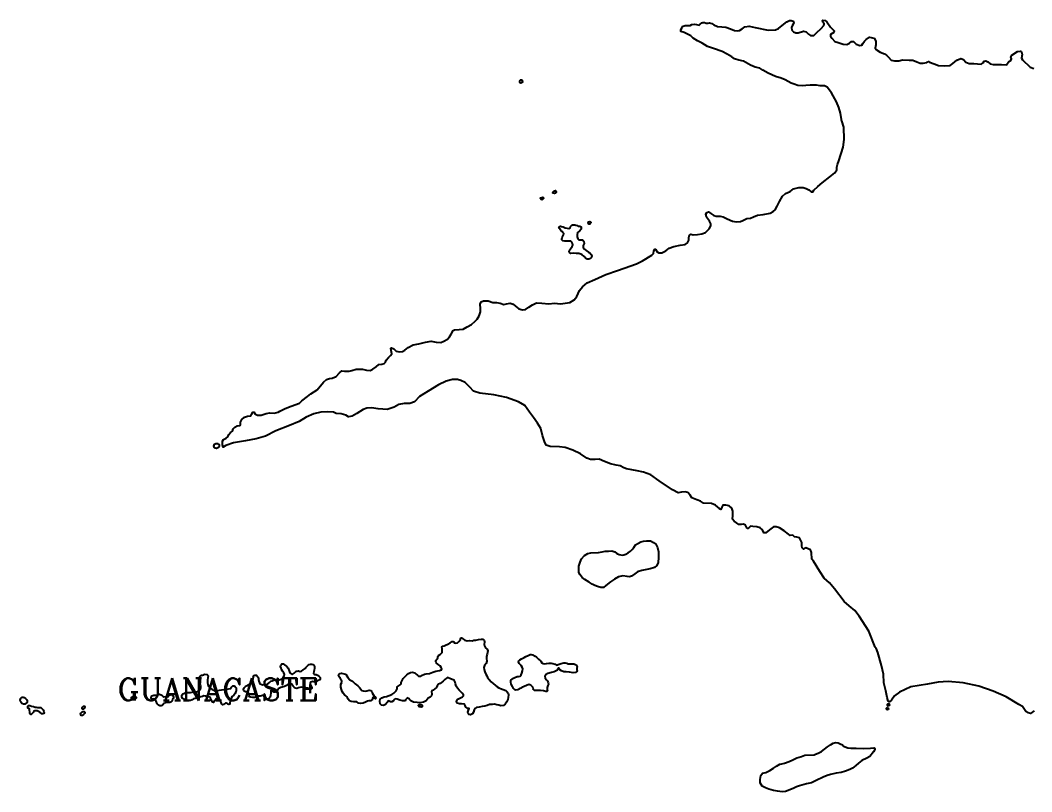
# Model space of a CAD drawing. Extents: x 283583 to 658922, y 889284 to 1241133.
# Drawn here: x 283583 to 299523, y 1199410 to 1211571 of the extents above; entities that cross this region are included whole.
import ezdxf
from ezdxf.enums import TextEntityAlignment as Align

# ---------------------------------------------------------------- set-up
doc = ezdxf.new("R2010")
doc.units = 0
doc.header["$MEASUREMENT"] = 0
doc.layers.add('GUANACASTE', color=7, linetype='Continuous')
doc.layers.add('NPROVINCIA', color=40, linetype='Continuous')
doc.styles.add('COMPLEX', font='COMPLEX', dxfattribs={"height": 0.2})

msp = doc.modelspace()

# ---------------------------------------------------------------- linework, layer by layer
at = {"layer": 'GUANACASTE', "color": 241, "ltscale": 0.8}
msp.add_lwpolyline([(299560, 1200684), (299501, 1200646), (299466, 1200652), (299427, 1200675), (299375, 1200753), (299317, 1200788), (299120, 1200908), (298916, 1200996), (298686, 1201074), (298443, 1201126), (298207, 1201146), (298048, 1201136), (297877, 1201108), (297617, 1201063), (297436, 1200982), (297358, 1200920), (297310, 1200852), (297280, 1200830), (297261, 1200840), (297245, 1200898), (297222, 1201002), (297190, 1201128), (297184, 1201264), (297155, 1201400), (297097, 1201604), (297068, 1201675), (297057, 1201690), (296955, 1201941), (296803, 1202177), (296732, 1202268), (296644, 1202343), (296567, 1202408), (296415, 1202609), (296334, 1202706), (296250, 1202777), (296185, 1202881), (296082, 1203043), (296059, 1203079), (296053, 1203182), (296037, 1203224), (296001, 1203241), (295962, 1203254), (295927, 1203234), (295907, 1203254), (295901, 1203286), (295898, 1203341), (295862, 1203412), (295823, 1203425), (295785, 1203429), (295755, 1203455), (295717, 1203451), (295687, 1203468), (295620, 1203523), (295548, 1203571), (295493, 1203588), (295454, 1203584), (295390, 1203539), (295331, 1203494), (295302, 1203494), (295280, 1203539), (295244, 1203569), (295189, 1203585), (295127, 1203591), (295089, 1203595), (295072, 1203582), (295046, 1203562), (295030, 1203569), (295011, 1203614), (294982, 1203627), (294946, 1203624), (294904, 1203624), (294833, 1203676), (294807, 1203708), (294810, 1203767), (294810, 1203835), (294794, 1203880), (294752, 1203916), (294704, 1203929), (294652, 1203925), (294639, 1203896), (294623, 1203861), (294609, 1203864), (294603, 1203874), (294539, 1203929), (294474, 1203955), (294351, 1203961), (294302, 1203991), (294244, 1204013), (294166, 1204043), (294137, 1204085), (294105, 1204127), (294060, 1204140), (294005, 1204130), (293953, 1204124), (293859, 1204169), (293649, 1204312), (293519, 1204406), (293406, 1204448), (293306, 1204471), (293134, 1204501), (293095, 1204517), (293034, 1204549), (292972, 1204556), (292882, 1204579), (292788, 1204618), (292704, 1204653), (292645, 1204650), (292571, 1204647), (292513, 1204670), (292412, 1204735), (292293, 1204793), (292170, 1204835), (292082, 1204845), (291933, 1204852), (291872, 1204875), (291843, 1204933), (291810, 1205024), (291785, 1205134), (291736, 1205221), (291672, 1205309), (291610, 1205393), (291536, 1205497), (291435, 1205555), (291245, 1205627), (291047, 1205669), (290827, 1205695), (290727, 1205724), (290718, 1205730), (290672, 1205780), (290594, 1205861), (290526, 1205893), (290474, 1205906), (290393, 1205906), (290296, 1205880), (290176, 1205822), (290011, 1205722), (289875, 1205638), (289797, 1205554), (289723, 1205531), (289632, 1205532), (289548, 1205512), (289476, 1205473), (289363, 1205438), (289295, 1205441), (289221, 1205448), (289117, 1205464), (289046, 1205458), (288984, 1205435), (288887, 1205371), (288812, 1205329), (288754, 1205319), (288715, 1205345), (288641, 1205368), (288560, 1205374), (288518, 1205391), (288427, 1205400), (288320, 1205391), (288207, 1205365), (288087, 1205317), (287977, 1205249), (287825, 1205184), (287611, 1205100), (287445, 1205016), (287300, 1204971), (287131, 1204942), (286943, 1204910), (286820, 1204868), (286778, 1204842), (286769, 1204878), (286772, 1204939), (286788, 1204965), (286830, 1204982), (286856, 1205007), (286872, 1205043), (286895, 1205075), (286927, 1205095), (286940, 1205130), (286966, 1205159), (287002, 1205179), (287044, 1205182), (287054, 1205201), (287054, 1205237), (287077, 1205279), (287116, 1205315), (287164, 1205328), (287219, 1205337), (287232, 1205366), (287248, 1205395), (287268, 1205392), (287281, 1205369), (287320, 1205347), (287378, 1205347), (287456, 1205372), (287517, 1205382), (287582, 1205376), (287647, 1205392), (287676, 1205408), (287728, 1205437), (287760, 1205453), (287851, 1205489), (287984, 1205537), (288019, 1205573), (288107, 1205640), (288162, 1205682), (288262, 1205747), (288363, 1205867), (288408, 1205906), (288454, 1205922), (288496, 1205931), (288561, 1205954), (288612, 1206015), (288648, 1206044), (288693, 1206041), (288765, 1206041), (288810, 1206051), (288875, 1206070), (288920, 1206073), (288975, 1206070), (289037, 1206057), (289095, 1206050), (289127, 1206066), (289132, 1206070), (289137, 1206073), (289189, 1206109), (289231, 1206144), (289280, 1206150), (289315, 1206160), (289338, 1206180), (289351, 1206212), (289387, 1206254), (289419, 1206286), (289439, 1206312), (289429, 1206364), (289423, 1206400), (289435, 1206409), (289471, 1206393), (289507, 1206357), (289558, 1206344), (289604, 1206348), (289643, 1206373), (289695, 1206412), (289772, 1206454), (289866, 1206470), (289967, 1206499), (290057, 1206515), (290138, 1206496), (290209, 1206492), (290258, 1206512), (290313, 1206544), (290349, 1206580), (290372, 1206625), (290404, 1206683), (290427, 1206693), (290498, 1206696), (290563, 1206703), (290628, 1206741), (290692, 1206777), (290754, 1206829), (290783, 1206858), (290812, 1206913), (290838, 1206977), (290838, 1207026), (290829, 1207097), (290848, 1207130), (290881, 1207146), (290955, 1207149), (291030, 1207120), (291088, 1207123), (291146, 1207110), (291204, 1207090), (291246, 1207103), (291301, 1207113), (291350, 1207097), (291389, 1207064), (291441, 1207022), (291499, 1207009), (291547, 1207012), (291596, 1207048), (291654, 1207086), (291716, 1207115), (291800, 1207109), (291913, 1207099), (292001, 1207109), (292098, 1207102), (292244, 1207124), (292309, 1207163), (292354, 1207215), (292396, 1207312), (292445, 1207370), (292516, 1207432), (292639, 1207487), (292811, 1207564), (292996, 1207625), (293099, 1207661), (293102, 1207665), (293294, 1207732), (293388, 1207777), (293533, 1207868), (293563, 1207897), (293569, 1207939), (293582, 1207965), (293592, 1207961), (293618, 1207922), (293647, 1207906), (293695, 1207906), (293754, 1207938), (293809, 1207980), (293880, 1208003), (293981, 1208026), (294061, 1208035), (294100, 1208061), (294117, 1208103), (294120, 1208148), (294130, 1208191), (294149, 1208200), (294185, 1208190), (294256, 1208194), (294321, 1208203), (294382, 1208226), (294437, 1208281), (294463, 1208329), (294467, 1208362), (294444, 1208404), (294399, 1208465), (294389, 1208517), (294402, 1208543), (294428, 1208553), (294464, 1208524), (294515, 1208491), (294548, 1208481), (294613, 1208485), (294658, 1208472), (294723, 1208442), (294807, 1208403), (294871, 1208394), (294933, 1208400), (294972, 1208413), (295033, 1208445), (295092, 1208452), (295137, 1208471), (295202, 1208500), (295289, 1208510), (295399, 1208532), (295448, 1208555), (295480, 1208581), (295513, 1208639), (295545, 1208716), (295597, 1208797), (295643, 1208839), (295714, 1208872), (295766, 1208914), (295850, 1208933), (295921, 1208936), (295970, 1208920), (296012, 1208897), (296047, 1208868), (296073, 1208868), (296086, 1208891), (296151, 1208952), (296222, 1209007), (296342, 1209104), (296420, 1209165), (296453, 1209214), (296453, 1209256), (296462, 1209298), (296482, 1209353), (296553, 1209573), (296567, 1209693), (296560, 1209887), (296531, 1209988), (296523, 1209996), (296522, 1210004), (296506, 1210107), (296483, 1210198), (296444, 1210286), (296367, 1210425), (296296, 1210516), (296257, 1210535), (296189, 1210535), (296131, 1210548), (296033, 1210548), (295962, 1210542), (295917, 1210536), (295836, 1210542), (295778, 1210562), (295732, 1210578), (295635, 1210633), (295574, 1210656), (295486, 1210685), (295367, 1210737), (295283, 1210786), (295237, 1210818), (295163, 1210831), (295092, 1210861), (294978, 1210925), (294907, 1210942), (294836, 1210965), (294794, 1210997), (294720, 1211039), (294645, 1211078), (294509, 1211124), (294415, 1211156), (294331, 1211211), (294257, 1211244), (294189, 1211286), (294150, 1211328), (294108, 1211348), (294046, 1211377), (293991, 1211393), (293991, 1211419), (294008, 1211445), (294011, 1211471), (294030, 1211477), (294063, 1211487), (294102, 1211487), (294137, 1211490), (294166, 1211503), (294209, 1211509), (294238, 1211503), (294280, 1211493), (294299, 1211509), (294322, 1211529), (294341, 1211538), (294367, 1211535), (294393, 1211525), (294422, 1211525), (294445, 1211532), (294481, 1211522), (294510, 1211499), (294568, 1211470), (294639, 1211467), (294701, 1211463), (294775, 1211434), (294837, 1211408), (294882, 1211402), (294918, 1211411), (294960, 1211437), (295002, 1211466), (295067, 1211479), (295164, 1211459), (295368, 1211417), (295484, 1211420), (295533, 1211443), (295591, 1211488), (295662, 1211546), (295705, 1211566), (295730, 1211569), (295763, 1211556), (295772, 1211533), (295763, 1211511), (295747, 1211485), (295737, 1211455), (295743, 1211417), (295766, 1211387), (295805, 1211371), (295840, 1211374), (295928, 1211400), (295967, 1211387), (296005, 1211352), (296038, 1211329), (296090, 1211332), (296132, 1211374), (296206, 1211442), (296248, 1211490), (296252, 1211513), (296229, 1211539), (296223, 1211565), (296232, 1211571), (296268, 1211565), (296294, 1211545), (296349, 1211464), (296407, 1211403), (296404, 1211377), (296378, 1211364), (296349, 1211348), (296349, 1211319), (296374, 1211290), (296420, 1211234), (296471, 1211218), (296552, 1211195), (296607, 1211189), (296653, 1211208), (296682, 1211237), (296711, 1211237), (296753, 1211192), (296811, 1211172), (296847, 1211179), (296863, 1211205), (296886, 1211243), (296912, 1211269), (296964, 1211302), (297038, 1211289), (297067, 1211243), (297064, 1211182), (297057, 1211133), (297077, 1211107), (297135, 1211068), (297203, 1211042), (297235, 1211020), (297264, 1210987), (297306, 1210942), (297362, 1210929), (297426, 1210932), (297485, 1210945), (297588, 1210941), (297646, 1210941), (297711, 1210915), (297766, 1210896), (297812, 1210893), (297867, 1210905), (297869, 1210910), (297896, 1210922), (297912, 1210912), (297983, 1210883), (298054, 1210857), (298142, 1210850), (298236, 1210856), (298281, 1210889), (298343, 1210944), (298404, 1210966), (298449, 1210953), (298482, 1210908), (298537, 1210888), (298611, 1210888), (298725, 1210878), (298757, 1210898), (298773, 1210927), (298799, 1210933), (298831, 1210914), (298867, 1210885), (298912, 1210875), (299045, 1210872), (299126, 1210868), (299162, 1210920), (299194, 1210936), (299201, 1210962), (299194, 1210991), (299210, 1211023), (299298, 1211078), (299347, 1211085), (299363, 1211072), (299369, 1211030), (299363, 1210971), (299379, 1210949), (299498, 1210829), (299553, 1210809)], dxfattribs=at)
at = {"layer": 'GUANACASTE', "color": 241}
for points in [[(291463, 1210624), (291471, 1210631), (291481, 1210632), (291490, 1210626), (291493, 1210617), (291495, 1210602), (291492, 1210590), (291484, 1210582), (291472, 1210581), (291462, 1210586), (291458, 1210599), (291457, 1210612), (291459, 1210619), (291464, 1210624)], [(291792, 1208746), (291781, 1208761), (291781, 1208772), (291801, 1208778), (291818, 1208783), (291833, 1208767), (291827, 1208761), (291820, 1208750), (291805, 1208741)], [(292027, 1208854), (292018, 1208848), (292001, 1208839), (291981, 1208843), (291972, 1208850), (291979, 1208865), (291992, 1208878), (292001, 1208882), (292016, 1208889), (292027, 1208874)], [(292119, 1208110), (292117, 1208123), (292122, 1208145), (292133, 1208169), (292146, 1208190), (292150, 1208210), (292133, 1208225), (292120, 1208243), (292104, 1208258), (292080, 1208286), (292072, 1208310), (292078, 1208321), (292096, 1208325), (292111, 1208321), (292137, 1208317), (292168, 1208301), (292228, 1208288), (292246, 1208297), (292255, 1208321), (292276, 1208343), (292285, 1208347), (292324, 1208347), (292339, 1208340), (292357, 1208336), (292376, 1208327), (292389, 1208327), (292402, 1208323), (292420, 1208316), (292424, 1208301), (292420, 1208279), (292394, 1208247), (292363, 1208225), (292357, 1208190), (292357, 1208155), (292370, 1208125), (292387, 1208110), (292441, 1208110), (292452, 1208099), (292463, 1208084), (292467, 1208051), (292456, 1208018), (292454, 1207990), (292472, 1207964), (292500, 1207942), (292535, 1207918), (292561, 1207905), (292580, 1207881), (292589, 1207857), (292587, 1207829), (292567, 1207814), (292545, 1207803), (292519, 1207803), (292495, 1207818), (292471, 1207846), (292430, 1207879), (292384, 1207897), (292345, 1207897), (292302, 1207899), (292260, 1207895), (292241, 1207903), (292232, 1207927), (292237, 1207947), (292254, 1207966), (292282, 1208003), (292289, 1208025), (292287, 1208053), (292276, 1208075), (292261, 1208088), (292209, 1208088), (292165, 1208090), (292132, 1208095)], [(292563, 1208386), (292566, 1208388), (292572, 1208388), (292572, 1208377), (292561, 1208357), (292542, 1208357), (292531, 1208381), (292540, 1208394), (292557, 1208399)], [(286644, 1204832), (286639, 1204844), (286634, 1204860), (286637, 1204873), (286646, 1204887), (286656, 1204896), (286667, 1204901), (286679, 1204902), (286694, 1204900), (286702, 1204896), (286710, 1204891), (286719, 1204876), (286719, 1204866), (286717, 1204855), (286711, 1204846), (286706, 1204839), (286698, 1204830), (286686, 1204824), (286673, 1204820), (286653, 1204826)], [(292527, 1203167), (292572, 1203178), (292694, 1203183), (292755, 1203191), (292800, 1203204), (292852, 1203201), (292905, 1203207), (292950, 1203193), (292985, 1203167), (293022, 1203151), (293067, 1203140), (293096, 1203143), (293128, 1203156), (293162, 1203177), (293197, 1203204), (293226, 1203230), (293250, 1203262), (293279, 1203301), (293313, 1203325), (293361, 1203349), (293406, 1203362), (293454, 1203367), (293517, 1203367), (293562, 1203341), (293596, 1203312), (293625, 1203259), (293639, 1203190), (293641, 1203102), (293633, 1203026), (293615, 1202975), (293575, 1202944), (293511, 1202925), (293456, 1202912), (293379, 1202899), (293310, 1202878), (293268, 1202846), (293217, 1202809), (293185, 1202799), (293146, 1202801), (293080, 1202812), (293011, 1202796), (292947, 1202762), (292884, 1202720), (292809, 1202659), (292772, 1202632), (292730, 1202632), (292680, 1202648), (292637, 1202662), (292595, 1202683), (292547, 1202712), (292481, 1202757), (292439, 1202789), (292407, 1202829), (292386, 1202866), (292384, 1202913), (292384, 1202966), (292405, 1203027), (292429, 1203083), (292477, 1203133)], [(291270, 1200966), (291276, 1200937), (291274, 1200898), (291264, 1200865), (291245, 1200824), (291226, 1200789), (291196, 1200772), (291156, 1200766), (291127, 1200775), (291091, 1200781), (291058, 1200790), (291025, 1200788), (290976, 1200785), (290943, 1200769), (290902, 1200757), (290862, 1200754), (290813, 1200746), (290774, 1200740), (290757, 1200729), (290737, 1200699), (290724, 1200666), (290708, 1200637), (290679, 1200622), (290652, 1200628), (290640, 1200643), (290634, 1200663), (290640, 1200682), (290644, 1200696), (290656, 1200721), (290638, 1200725), (290621, 1200735), (290607, 1200742), (290596, 1200771), (290585, 1200790), (290573, 1200792), (290538, 1200796), (290505, 1200796), (290469, 1200808), (290455, 1200823), (290457, 1200846), (290469, 1200860), (290488, 1200877), (290519, 1200889), (290552, 1200906), (290568, 1200922), (290566, 1200939), (290548, 1200965), (290533, 1200982), (290502, 1201011), (290473, 1201044), (290451, 1201077), (290442, 1201112), (290436, 1201139), (290420, 1201169), (290407, 1201176), (290364, 1201192), (290318, 1201211), (290300, 1201202), (290273, 1201182), (290248, 1201153), (290223, 1201135), (290198, 1201116), (290173, 1201106), (290155, 1201081), (290140, 1201055), (290118, 1201032), (290095, 1201013), (290068, 1201003), (290066, 1200990), (290070, 1200951), (290064, 1200922), (290043, 1200902), (290012, 1200883), (289980, 1200844), (289938, 1200821), (289881, 1200813), (289839, 1200815), (289782, 1200821), (289738, 1200842), (289722, 1200858), (289705, 1200879), (289689, 1200889), (289682, 1200885), (289656, 1200860), (289647, 1200846), (289606, 1200845), (289563, 1200854), (289520, 1200870), (289491, 1200874), (289480, 1200866), (289462, 1200843), (289439, 1200829), (289419, 1200829), (289386, 1200843), (289364, 1200819), (289339, 1200788), (289308, 1200770), (289275, 1200774), (289252, 1200795), (289248, 1200838), (289255, 1200869), (289283, 1200891), (289318, 1200906), (289353, 1200912), (289395, 1200927), (289438, 1200941), (289471, 1200962), (289504, 1200999), (289524, 1201034), (289524, 1201065), (289537, 1201077), (289570, 1201094), (289584, 1201113), (289586, 1201135), (289601, 1201166), (289619, 1201193), (289677, 1201251), (289699, 1201274), (289732, 1201292), (289764, 1201293), (289799, 1201285), (289822, 1201264), (289842, 1201247), (289858, 1201233), (289893, 1201233), (289906, 1201243), (289953, 1201264), (289978, 1201268), (290034, 1201276), (290087, 1201293), (290130, 1201309), (290190, 1201322), (290221, 1201334), (290225, 1201347), (290217, 1201369), (290198, 1201396), (290168, 1201417), (290135, 1201443), (290130, 1201468), (290139, 1201485), (290157, 1201505), (290161, 1201520), (290163, 1201542), (290173, 1201557), (290198, 1201573), (290229, 1201604), (290234, 1201620), (290230, 1201663), (290228, 1201694), (290242, 1201706), (290265, 1201709), (290282, 1201719), (290319, 1201735), (290358, 1201760), (290389, 1201777), (290403, 1201781), (290414, 1201773), (290418, 1201756), (290447, 1201750), (290475, 1201758), (290496, 1201777), (290519, 1201808), (290523, 1201827), (290535, 1201835), (290550, 1201831), (290558, 1201822), (290572, 1201812), (290589, 1201798), (290624, 1201787), (290661, 1201792), (290704, 1201790), (290731, 1201798), (290762, 1201802), (290805, 1201812), (290845, 1201817), (290876, 1201813), (290894, 1201800), (290898, 1201773), (290894, 1201730), (290900, 1201711), (290915, 1201681), (290938, 1201656), (290952, 1201633), (290946, 1201604), (290938, 1201578), (290930, 1201540), (290928, 1201513), (290933, 1201467), (290924, 1201434), (290900, 1201401), (290890, 1201368), (290894, 1201339), (290906, 1201300), (290919, 1201265), (290935, 1201236), (290947, 1201213), (290974, 1201181), (291005, 1201143), (291038, 1201113), (291069, 1201090), (291096, 1201065), (291125, 1201049), (291150, 1201040), (291195, 1201020), (291234, 1201006), (291251, 1200989)], [(292343, 1201410), (292359, 1201381), (292355, 1201359), (292355, 1201336), (292357, 1201311), (292330, 1201291), (292295, 1201284), (292238, 1201293), (292186, 1201299), (292147, 1201303), (292114, 1201317), (292087, 1201334), (292070, 1201360), (292058, 1201360), (292052, 1201352), (292037, 1201321), (291998, 1201300), (291955, 1201292), (291897, 1201272), (291860, 1201255), (291850, 1201230), (291856, 1201203), (291877, 1201177), (291893, 1201160), (291904, 1201129), (291906, 1201107), (291896, 1201084), (291885, 1201053), (291887, 1201024), (291889, 1201001), (291881, 1200993), (291865, 1200991), (291830, 1201001), (291782, 1201007), (291689, 1201007), (291673, 1201022), (291664, 1201040), (291658, 1201061), (291627, 1201092), (291598, 1201101), (291485, 1201055), (291469, 1201044), (291425, 1201015), (291390, 1201009), (291374, 1201019), (291357, 1201040), (291339, 1201069), (291318, 1201104), (291314, 1201137), (291316, 1201168), (291334, 1201184), (291353, 1201201), (291378, 1201213), (291411, 1201225), (291433, 1201225), (291460, 1201232), (291479, 1201252), (291489, 1201277), (291497, 1201316), (291501, 1201349), (291493, 1201376), (291476, 1201401), (291462, 1201415), (291445, 1201434), (291433, 1201459), (291439, 1201473), (291454, 1201492), (291484, 1201506), (291522, 1201527), (291552, 1201541), (291587, 1201560), (291616, 1201574), (291635, 1201574), (291662, 1201566), (291697, 1201548), (291720, 1201531), (291751, 1201500), (291784, 1201471), (291804, 1201440), (291825, 1201430), (291848, 1201426), (291876, 1201430), (291916, 1201437), (291951, 1201439), (291977, 1201433), (292013, 1201422), (292033, 1201408), (292075, 1201420), (292105, 1201433), (292149, 1201443), (292171, 1201443), (292198, 1201437), (292219, 1201429), (292275, 1201429), (292306, 1201425)], [(287401, 1201094), (287450, 1201099), (287458, 1201102), (287484, 1201114), (287511, 1201134), (287531, 1201152), (287553, 1201158), (287577, 1201169), (287601, 1201173), (287632, 1201172), (287663, 1201172), (287677, 1201178), (287710, 1201190), (287724, 1201212), (287741, 1201235), (287748, 1201260), (287736, 1201286), (287717, 1201311), (287699, 1201335), (287693, 1201356), (287686, 1201386), (287690, 1201408), (287705, 1201425), (287725, 1201426), (287747, 1201412), (287770, 1201397), (287783, 1201384), (287806, 1201358), (287818, 1201317), (287832, 1201283), (287851, 1201268), (287870, 1201261), (287884, 1201268), (287899, 1201277), (287913, 1201297), (287930, 1201310), (287947, 1201311), (287966, 1201314), (287980, 1201309), (287996, 1201305), (288017, 1201309), (288042, 1201330), (288059, 1201340), (288072, 1201354), (288081, 1201368), (288122, 1201406), (288136, 1201415), (288156, 1201421), (288178, 1201424), (288196, 1201418), (288207, 1201407), (288220, 1201384), (288218, 1201360), (288216, 1201329), (288209, 1201304), (288205, 1201275), (288210, 1201269), (288216, 1201263), (288227, 1201259), (288246, 1201256), (288269, 1201247), (288294, 1201228), (288311, 1201210), (288311, 1201191), (288303, 1201174), (288280, 1201165), (288255, 1201151), (288236, 1201137), (288225, 1201138), (288190, 1201148), (288176, 1201144), (288162, 1201138), (288154, 1201121), (288154, 1201104), (288162, 1201085), (288176, 1201056), (288177, 1201039), (288171, 1201031), (288148, 1201033), (288109, 1201042), (288056, 1201051), (288017, 1201058), (287988, 1201055), (287966, 1201047), (287941, 1201039), (287918, 1201045), (287901, 1201059), (287882, 1201076), (287868, 1201097), (287856, 1201112), (287842, 1201122), (287828, 1201122), (287818, 1201114), (287801, 1201101), (287781, 1201087), (287745, 1201070), (287708, 1201061), (287689, 1201053), (287667, 1201043), (287649, 1201032), (287636, 1201013), (287625, 1200993), (287599, 1200980), (287579, 1200980), (287569, 1200985), (287554, 1201002), (287538, 1201007), (287534, 1201004), (287532, 1200995), (287534, 1200968), (287527, 1200928), (287520, 1200903), (287504, 1200881), (287482, 1200872), (287457, 1200870), (287445, 1200880), (287425, 1200905), (287412, 1200925), (287400, 1200928), (287384, 1200922), (287364, 1200915), (287344, 1200915), (287313, 1200917), (287299, 1200908), (287277, 1200894), (287246, 1200895), (287215, 1200902), (287198, 1200908), (287192, 1200920), (287185, 1200942), (287179, 1200962), (287170, 1200978), (287148, 1200984), (287131, 1200984), (287111, 1200994), (287105, 1201003), (287103, 1201021), (287111, 1201046), (287122, 1201060), (287133, 1201070), (287147, 1201082), (287164, 1201087), (287187, 1201101), (287206, 1201110), (287220, 1201119), (287235, 1201130), (287245, 1201139), (287248, 1201157), (287249, 1201171), (287251, 1201197), (287256, 1201222), (287254, 1201234), (287262, 1201245), (287279, 1201250), (287305, 1201247), (287324, 1201226), (287337, 1201206), (287338, 1201178), (287343, 1201153), (287354, 1201127), (287366, 1201110), (287388, 1201099)], [(286987, 1201050), (286985, 1201026), (286985, 1201006), (286982, 1200980), (286966, 1200956), (286946, 1200935), (286923, 1200910), (286909, 1200885), (286896, 1200855), (286890, 1200834), (286888, 1200812), (286888, 1200790), (286870, 1200786), (286854, 1200790), (286843, 1200803), (286829, 1200809), (286817, 1200806), (286801, 1200797), (286786, 1200784), (286772, 1200783), (286758, 1200789), (286753, 1200803), (286749, 1200818), (286738, 1200839), (286731, 1200854), (286724, 1200876), (286711, 1200888), (286697, 1200885), (286686, 1200882), (286671, 1200873), (286655, 1200854), (286641, 1200842), (286635, 1200826), (286626, 1200817), (286613, 1200823), (286607, 1200836), (286599, 1200850), (286593, 1200867), (286581, 1200887), (286568, 1200899), (286548, 1200904), (286525, 1200909), (286500, 1200918), (286477, 1200921), (286455, 1200914), (286430, 1200907), (286400, 1200897), (286383, 1200895), (286358, 1200893), (286337, 1200881), (286315, 1200875), (286293, 1200858), (286268, 1200848), (286236, 1200847), (286208, 1200847), (286184, 1200856), (286164, 1200869), (286141, 1200881), (286127, 1200906), (286127, 1200923), (286132, 1200939), (286146, 1200953), (286160, 1200961), (286181, 1200967), (286205, 1200973), (286236, 1200976), (286264, 1200977), (286292, 1200981), (286315, 1200984), (286335, 1200984), (286360, 1200987), (286374, 1200993), (286391, 1201004), (286408, 1201008), (286416, 1201019), (286424, 1201029), (286427, 1201046), (286426, 1201075), (286421, 1201089), (286419, 1201113), (286423, 1201131), (286423, 1201150), (286424, 1201173), (286423, 1201186), (286418, 1201201), (286412, 1201215), (286412, 1201223), (286418, 1201232), (286427, 1201242), (286441, 1201246), (286455, 1201249), (286468, 1201254), (286476, 1201260), (286491, 1201265), (286528, 1201258), (286542, 1201240), (286541, 1201206), (286534, 1201175), (286531, 1201133), (286541, 1201098), (286556, 1201072), (286569, 1201052), (286586, 1201036), (286607, 1201024), (286635, 1201010), (286645, 1201002), (286901, 1201038), (286914, 1201059), (286931, 1201081), (286956, 1201081), (286965, 1201076), (286974, 1201061)], [(289193, 1200884), (289183, 1200873), (289159, 1200884), (289145, 1200899), (289138, 1200896), (289133, 1200881), (289128, 1200853), (289109, 1200843), (289074, 1200843), (289057, 1200837), (289021, 1200820), (288984, 1200805), (288943, 1200803), (288912, 1200808), (288886, 1200826), (288861, 1200830), (288833, 1200828), (288795, 1200831), (288771, 1200841), (288749, 1200869), (288740, 1200890), (288729, 1200904), (288712, 1200920), (288693, 1200940), (288671, 1200965), (288656, 1200990), (288643, 1201020), (288634, 1201057), (288634, 1201086), (288637, 1201108), (288648, 1201133), (288648, 1201153), (288640, 1201167), (288631, 1201187), (288622, 1201211), (288609, 1201222), (288599, 1201237), (288603, 1201251), (288611, 1201262), (288625, 1201274), (288644, 1201281), (288708, 1201264), (288711, 1201262), (288745, 1201209), (288779, 1201176), (288818, 1201153), (288861, 1201111), (288903, 1201080), (288931, 1201056), (288967, 1201005), (288987, 1201000), (289020, 1200997), (289044, 1201003), (289079, 1201011), (289103, 1201005), (289124, 1200991), (289130, 1200971), (289142, 1200944), (289161, 1200919), (289181, 1200901)], [(285996, 1200911), (285996, 1200892), (285990, 1200881), (285981, 1200866), (285979, 1200857), (285976, 1200849), (285970, 1200838), (285956, 1200822), (285939, 1200818), (285922, 1200815), (285908, 1200815), (285895, 1200816), (285881, 1200815), (285867, 1200810), (285855, 1200804), (285847, 1200799), (285828, 1200781), (285821, 1200771), (285803, 1200764), (285791, 1200764), (285782, 1200765), (285760, 1200775), (285754, 1200782), (285743, 1200798), (285735, 1200812), (285732, 1200823), (285724, 1200837), (285718, 1200846), (285710, 1200859), (285701, 1200869), (285689, 1200873), (285675, 1200869), (285664, 1200869), (285653, 1200873), (285647, 1200880), (285644, 1200894), (285651, 1200907), (285658, 1200921), (285673, 1200930), (285687, 1200933), (285704, 1200933), (285721, 1200935), (285748, 1200939), (285765, 1200946), (285777, 1200949), (285790, 1200945), (285805, 1200939), (285815, 1200933), (285827, 1200922), (285836, 1200913), (285843, 1200909), (285894, 1200910), (285895, 1200911), (285905, 1200916), (285912, 1200910), (285913, 1200910), (285917, 1200911), (285917, 1200928), (285926, 1200934), (285936, 1200938), (285944, 1200938), (285954, 1200941), (285967, 1200941), (285978, 1200934), (285989, 1200925)], [(283589, 1200881), (283601, 1200895), (283612, 1200900), (283629, 1200902), (283645, 1200897), (283665, 1200881), (283687, 1200860), (283693, 1200841), (283693, 1200822), (283687, 1200811), (283676, 1200805), (283655, 1200793), (283632, 1200791), (283610, 1200804), (283596, 1200818), (283587, 1200833), (283583, 1200855), (283586, 1200869)], [(283958, 1200656), (283954, 1200645), (283937, 1200639), (283921, 1200640), (283890, 1200663), (283871, 1200674), (283851, 1200687), (283828, 1200684), (283811, 1200684), (283797, 1200678), (283786, 1200661), (283755, 1200629), (283735, 1200645), (283730, 1200717), (283724, 1200720), (283711, 1200723), (283704, 1200729), (283700, 1200738), (283701, 1200757), (283705, 1200765), (283711, 1200769), (283733, 1200771), (283758, 1200762), (283789, 1200754), (283817, 1200744), (283834, 1200744), (283856, 1200740), (283881, 1200740), (283906, 1200737), (283929, 1200719), (283944, 1200701), (283955, 1200673)], [(285410, 1200902), (285410, 1200892), (285407, 1200885), (285403, 1200878), (285392, 1200868), (285375, 1200862), (285358, 1200862), (285345, 1200865), (285337, 1200875), (285334, 1200884), (285337, 1200899), (285344, 1200903), (285356, 1200913), (285370, 1200916), (285384, 1200916), (285398, 1200910)], [(289918, 1200765), (289916, 1200751), (289903, 1200745), (289883, 1200747), (289870, 1200747), (289858, 1200763), (289858, 1200776), (289868, 1200786), (289885, 1200786), (289909, 1200778)], [(297284, 1200780), (297280, 1200774), (297267, 1200765), (297254, 1200767), (297247, 1200778), (297247, 1200791), (297254, 1200798), (297267, 1200800), (297273, 1200795)], [(284569, 1200673), (284577, 1200677), (284591, 1200673), (284600, 1200663), (284600, 1200652), (284597, 1200644), (284589, 1200638), (284579, 1200627), (284557, 1200611), (284541, 1200613), (284537, 1200621), (284533, 1200633), (284538, 1200649), (284547, 1200658), (284560, 1200669)], [(284558, 1200733), (284566, 1200742), (284571, 1200751), (284582, 1200759), (284596, 1200757), (284600, 1200745), (284597, 1200728), (284579, 1200711), (284563, 1200712), (284558, 1200719)], [(297237, 1200708), (297232, 1200713), (297232, 1200728), (297239, 1200732), (297247, 1200739), (297260, 1200730), (297267, 1200715), (297260, 1200706), (297245, 1200702)], [(295251, 1199667), (295281, 1199702), (295331, 1199715), (295394, 1199746), (295455, 1199783), (295500, 1199812), (295553, 1199847), (295585, 1199849), (295628, 1199863), (295702, 1199889), (295760, 1199915), (295821, 1199944), (295895, 1199968), (295948, 1199987), (296091, 1199992), (296115, 1200002), (296157, 1200018), (296207, 1200045), (296258, 1200079), (296305, 1200119), (296351, 1200150), (296393, 1200177), (296430, 1200185), (296472, 1200179), (296504, 1200166), (296541, 1200150), (296557, 1200131), (296626, 1200105), (296673, 1200100), (296758, 1200097), (296869, 1200091), (296980, 1200096), (297036, 1200102), (297047, 1200091), (297047, 1200078), (297028, 1200041), (296972, 1199967), (296922, 1199940), (296843, 1199901), (296792, 1199861), (296752, 1199824), (296697, 1199782), (296657, 1199761), (296588, 1199737), (296517, 1199716), (296440, 1199703), (296350, 1199684), (296300, 1199669), (296236, 1199642), (296125, 1199589), (296053, 1199552), (295974, 1199537), (295865, 1199502), (295815, 1199489), (295775, 1199465), (295712, 1199439), (295643, 1199413), (295590, 1199410), (295518, 1199418), (295452, 1199431), (295381, 1199453), (295325, 1199471), (295272, 1199500), (295243, 1199553), (295243, 1199604)]]:
    msp.add_lwpolyline(points, close=True, dxfattribs=at)

# ---------------------------------------------------------------- texts
at = {"layer": 'NPROVINCIA', "color": 241, "style": 'COMPLEX'}
msp.add_text('GUANACASTE', height=350, dxfattribs=at).set_placement((286702, 1200849), align=Align.CENTER)

doc.saveas('drawing.dxf')
